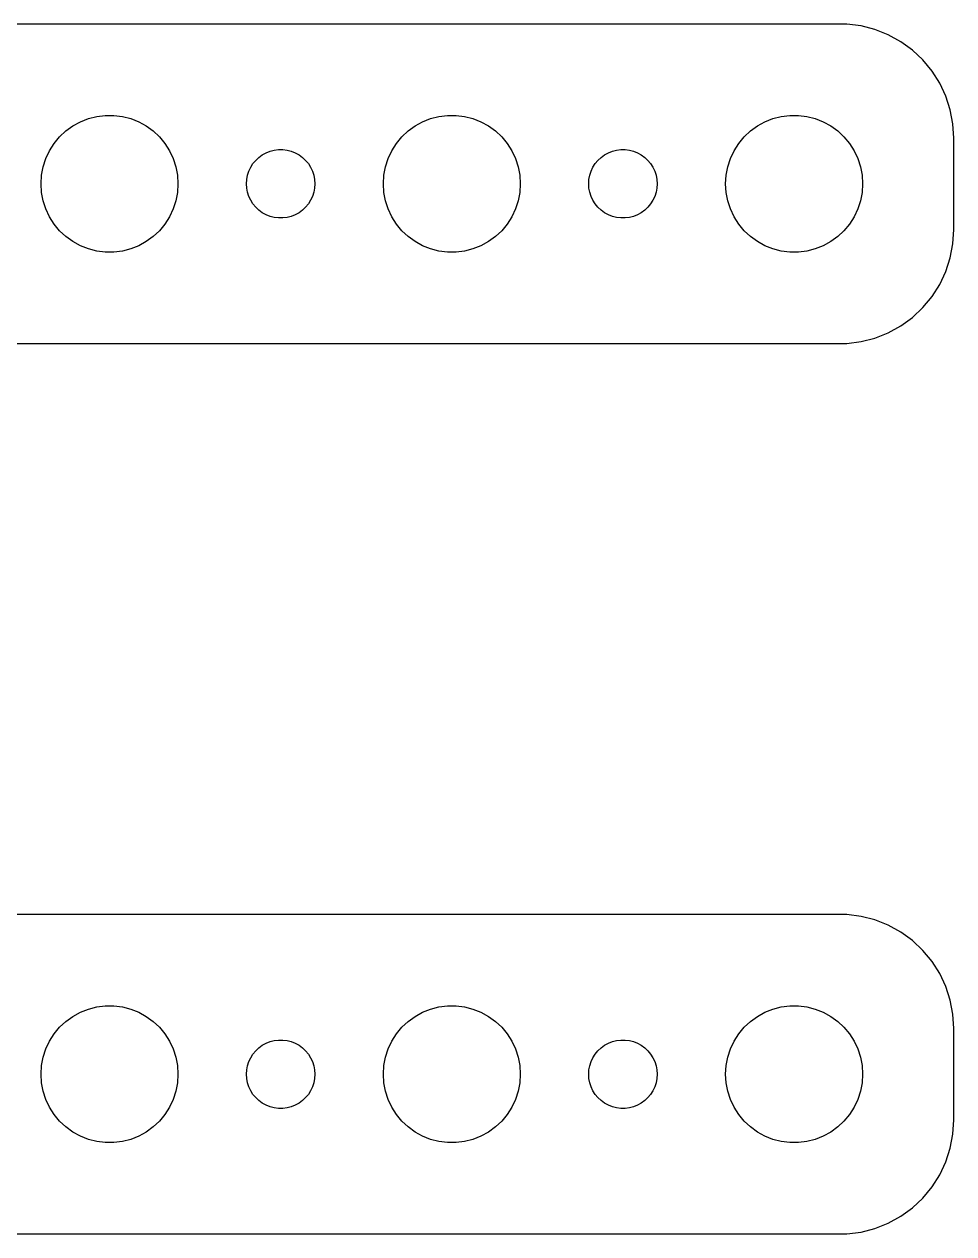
# Model space of a CAD drawing. Header units: metres. Extents: x -37 to 37, y 71 to 139.
# Drawn here: x -3.7 to 37, y 71 to 124 of the extents above; entities that cross this region are included whole.
import ezdxf

# ---------------------------------------------------------------- set-up
doc = ezdxf.new("R2010")
doc.units = ezdxf.units.M

msp = doc.modelspace()

# ---------------------------------------------------------------- linework, layer by layer
for p, q in [((32.3139, 123.99), (-23, 123.99)), ((32.9369, 123.911), (32.3139, 123.99)), ((33.5451, 123.755), (32.9369, 123.911)), ((34.1289, 123.524), (33.5451, 123.755)), ((34.6791, 123.222), (34.1289, 123.524)), ((35.1871, 122.853), (34.6791, 123.222)), ((35.6448, 122.423), (35.1871, 122.853)), ((36.0451, 121.939), (35.6448, 122.423)), ((36.3815, 121.409), (36.0451, 121.939)), ((36.6489, 120.841), (36.3815, 121.409)), ((36.8429, 120.243), (36.6489, 120.841)), ((-1.27733, 119.714), (-0.92705, 119.853)), ((-0.92705, 119.853), (-0.56213, 119.947)), ((-0.56213, 119.947), (-0.18837, 119.994)), ((-0.18837, 119.994), (0.18837, 119.994)), ((0.18837, 119.994), (0.56213, 119.947)), ((0.56213, 119.947), (0.92705, 119.853)), ((0.92705, 119.853), (1.27733, 119.714)), ((13.7227, 119.714), (14.0729, 119.853)), ((14.0729, 119.853), (14.4379, 119.947)), ((14.4379, 119.947), (14.8116, 119.994)), ((14.8116, 119.994), (15.1884, 119.994)), ((15.1884, 119.994), (15.5621, 119.947)), ((15.5621, 119.947), (15.927, 119.853)), ((15.927, 119.853), (16.2773, 119.714)), ((28.7227, 119.714), (29.0729, 119.853)), ((29.0729, 119.853), (29.4379, 119.947)), ((29.4379, 119.947), (29.8116, 119.994)), ((29.8116, 119.994), (30.1884, 119.994)), ((30.1884, 119.994), (30.5621, 119.947)), ((30.5621, 119.947), (30.927, 119.853)), ((30.927, 119.853), (31.2773, 119.714)), ((36.9606, 119.627), (36.8429, 120.243)), ((-2.1869, 119.054), (-1.91226, 119.312)), ((-1.91226, 119.312), (-1.60747, 119.533)), ((-1.60747, 119.533), (-1.27733, 119.714)), ((1.27733, 119.714), (1.60747, 119.533)), ((1.60747, 119.533), (1.91226, 119.312)), ((1.91226, 119.312), (2.1869, 119.054)), ((12.8131, 119.054), (13.0877, 119.312)), ((13.0877, 119.312), (13.3925, 119.533)), ((13.3925, 119.533), (13.7227, 119.714)), ((16.2773, 119.714), (16.6075, 119.533)), ((16.6075, 119.533), (16.9123, 119.312)), ((16.9123, 119.312), (17.1869, 119.054)), ((27.8131, 119.054), (28.0877, 119.312)), ((28.0877, 119.312), (28.3925, 119.533)), ((28.3925, 119.533), (28.7227, 119.714)), ((31.2773, 119.714), (31.6075, 119.533)), ((31.6075, 119.533), (31.9123, 119.312)), ((31.9123, 119.312), (32.1869, 119.054)), ((37, 119), (36.9606, 119.627)), ((-2.62891, 118.445), (-2.42705, 118.763)), ((-2.42705, 118.763), (-2.1869, 119.054)), ((2.1869, 119.054), (2.42705, 118.763)), ((2.42705, 118.763), (2.62891, 118.445)), ((12.3711, 118.445), (12.5729, 118.763)), ((12.5729, 118.763), (12.8131, 119.054)), ((17.1869, 119.054), (17.427, 118.763)), ((17.427, 118.763), (17.6289, 118.445)), ((27.3711, 118.445), (27.5729, 118.763)), ((27.5729, 118.763), (27.8131, 119.054)), ((32.1869, 119.054), (32.427, 118.763)), ((32.427, 118.763), (32.6289, 118.445)), ((37, 115), (37, 119)), ((-2.78932, 118.104), (-2.62891, 118.445)), ((2.62891, 118.445), (2.78932, 118.104)), ((6.40654, 118.027), (6.54385, 118.156)), ((6.54385, 118.156), (6.69626, 118.266)), ((6.69626, 118.266), (6.86133, 118.357)), ((6.86133, 118.357), (7.03647, 118.427)), ((7.03647, 118.427), (7.21892, 118.473)), ((7.21892, 118.473), (7.40581, 118.497)), ((7.40581, 118.497), (7.59418, 118.497)), ((7.59418, 118.497), (7.78107, 118.473)), ((7.78107, 118.473), (7.96352, 118.427)), ((7.96352, 118.427), (8.13866, 118.357)), ((8.13866, 118.357), (8.30373, 118.266)), ((8.30373, 118.266), (8.45613, 118.156)), ((8.45613, 118.156), (8.59344, 118.027)), ((12.2107, 118.104), (12.3711, 118.445)), ((17.6289, 118.445), (17.7893, 118.104)), ((21.4065, 118.027), (21.5439, 118.156)), ((21.5439, 118.156), (21.6963, 118.266)), ((21.6963, 118.266), (21.8613, 118.357)), ((21.8613, 118.357), (22.0365, 118.427)), ((22.0365, 118.427), (22.2189, 118.473)), ((22.2189, 118.473), (22.4058, 118.497)), ((22.4058, 118.497), (22.5942, 118.497)), ((22.5942, 118.497), (22.7811, 118.473)), ((22.7811, 118.473), (22.9635, 118.427)), ((22.9635, 118.427), (23.1387, 118.357)), ((23.1387, 118.357), (23.3037, 118.266)), ((23.3037, 118.266), (23.4561, 118.156)), ((23.4561, 118.156), (23.5934, 118.027)), ((27.2107, 118.104), (27.3711, 118.445)), ((32.6289, 118.445), (32.7893, 118.104)), ((-2.97633, 117.376), (-2.90575, 117.746)), ((-2.90575, 117.746), (-2.78932, 118.104)), ((2.78932, 118.104), (2.90575, 117.746)), ((2.90575, 117.746), (2.97633, 117.376)), ((6.10533, 117.552), (6.18553, 117.723)), ((6.18553, 117.723), (6.28647, 117.882)), ((6.28647, 117.882), (6.40654, 118.027)), ((8.59344, 118.027), (8.71352, 117.882)), ((8.71352, 117.882), (8.81445, 117.723)), ((8.81445, 117.723), (8.89465, 117.552)), ((12.0237, 117.376), (12.0942, 117.746)), ((12.0942, 117.746), (12.2107, 118.104)), ((17.7893, 118.104), (17.9057, 117.746)), ((17.9057, 117.746), (17.9763, 117.376)), ((21.1053, 117.552), (21.1855, 117.723)), ((21.1855, 117.723), (21.2865, 117.882)), ((21.2865, 117.882), (21.4065, 118.027)), ((23.5934, 118.027), (23.7135, 117.882)), ((23.7135, 117.882), (23.8145, 117.723)), ((23.8145, 117.723), (23.8947, 117.552)), ((27.0237, 117.376), (27.0942, 117.746)), ((27.0942, 117.746), (27.2107, 118.104)), ((32.7893, 118.104), (32.9057, 117.746)), ((32.9057, 117.746), (32.9763, 117.376)), ((-3, 117), (-2.97633, 117.376)), ((2.97633, 117.376), (3, 117)), ((6, 117), (6.01183, 117.188)), ((6.01183, 117.188), (6.04712, 117.373)), ((6.04712, 117.373), (6.10533, 117.552)), ((8.89465, 117.552), (8.95287, 117.373)), ((8.95287, 117.373), (8.98816, 117.188)), ((8.98816, 117.188), (9, 117)), ((12, 117), (12.0237, 117.376)), ((17.9763, 117.376), (18, 117)), ((21, 117), (21.0118, 117.188)), ((21.0118, 117.188), (21.0471, 117.373)), ((21.0471, 117.373), (21.1053, 117.552)), ((23.8947, 117.552), (23.9529, 117.373)), ((23.9529, 117.373), (23.9882, 117.188)), ((23.9882, 117.188), (24, 117)), ((27, 117), (27.0237, 117.376)), ((32.9763, 117.376), (33, 117)), ((-2.97633, 116.624), (-3, 117)), ((-2.90575, 116.254), (-2.97633, 116.624)), ((2.97633, 116.624), (2.90575, 116.254)), ((3, 117), (2.97633, 116.624)), ((6.01183, 116.812), (6, 117)), ((6.04712, 116.627), (6.01183, 116.812)), ((6.10533, 116.448), (6.04712, 116.627)), ((8.95287, 116.627), (8.89465, 116.448)), ((8.98816, 116.812), (8.95287, 116.627)), ((9, 117), (8.98816, 116.812)), ((12.0237, 116.624), (12, 117)), ((12.0942, 116.254), (12.0237, 116.624)), ((17.9763, 116.624), (17.9057, 116.254)), ((18, 117), (17.9763, 116.624)), ((21.0118, 116.812), (21, 117)), ((21.0471, 116.627), (21.0118, 116.812)), ((21.1053, 116.448), (21.0471, 116.627)), ((23.9529, 116.627), (23.8947, 116.448)), ((23.9882, 116.812), (23.9529, 116.627)), ((24, 117), (23.9882, 116.812)), ((27.0237, 116.624), (27, 117)), ((27.0942, 116.254), (27.0237, 116.624)), ((32.9763, 116.624), (32.9057, 116.254)), ((33, 117), (32.9763, 116.624)), ((-2.78932, 115.896), (-2.90575, 116.254)), ((2.90575, 116.254), (2.78932, 115.896)), ((6.18553, 116.277), (6.10533, 116.448)), ((6.28647, 116.118), (6.18553, 116.277)), ((6.40654, 115.973), (6.28647, 116.118)), ((8.71352, 116.118), (8.59344, 115.973)), ((8.81445, 116.277), (8.71352, 116.118)), ((8.89465, 116.448), (8.81445, 116.277)), ((12.2107, 115.896), (12.0942, 116.254)), ((17.9057, 116.254), (17.7893, 115.896)), ((21.1855, 116.277), (21.1053, 116.448)), ((21.2865, 116.118), (21.1855, 116.277)), ((21.4065, 115.973), (21.2865, 116.118)), ((23.7135, 116.118), (23.5934, 115.973)), ((23.8145, 116.277), (23.7135, 116.118)), ((23.8947, 116.448), (23.8145, 116.277)), ((27.2107, 115.896), (27.0942, 116.254)), ((32.9057, 116.254), (32.7893, 115.896)), ((-2.62891, 115.555), (-2.78932, 115.896)), ((-2.42705, 115.237), (-2.62891, 115.555)), ((2.62891, 115.555), (2.42705, 115.237)), ((2.78932, 115.896), (2.62891, 115.555)), ((6.54385, 115.844), (6.40654, 115.973)), ((6.69626, 115.734), (6.54385, 115.844)), ((6.86133, 115.643), (6.69626, 115.734)), ((7.03647, 115.573), (6.86133, 115.643)), ((7.21892, 115.527), (7.03647, 115.573)), ((7.40581, 115.503), (7.21892, 115.527)), ((7.59418, 115.503), (7.40581, 115.503)), ((7.78107, 115.527), (7.59418, 115.503)), ((7.96352, 115.573), (7.78107, 115.527)), ((8.13866, 115.643), (7.96352, 115.573)), ((8.30373, 115.734), (8.13866, 115.643)), ((8.45613, 115.844), (8.30373, 115.734)), ((8.59344, 115.973), (8.45613, 115.844)), ((12.3711, 115.555), (12.2107, 115.896)), ((12.5729, 115.237), (12.3711, 115.555)), ((17.6289, 115.555), (17.427, 115.237)), ((17.7893, 115.896), (17.6289, 115.555)), ((21.5439, 115.844), (21.4065, 115.973)), ((21.6963, 115.734), (21.5439, 115.844)), ((21.8613, 115.643), (21.6963, 115.734)), ((22.0365, 115.573), (21.8613, 115.643)), ((22.2189, 115.527), (22.0365, 115.573)), ((22.4058, 115.503), (22.2189, 115.527)), ((22.5942, 115.503), (22.4058, 115.503)), ((22.7811, 115.527), (22.5942, 115.503)), ((22.9635, 115.573), (22.7811, 115.527)), ((23.1387, 115.643), (22.9635, 115.573)), ((23.3037, 115.734), (23.1387, 115.643)), ((23.4561, 115.844), (23.3037, 115.734)), ((23.5934, 115.973), (23.4561, 115.844)), ((27.3711, 115.555), (27.2107, 115.896)), ((27.5729, 115.237), (27.3711, 115.555)), ((32.6289, 115.555), (32.427, 115.237)), ((32.7893, 115.896), (32.6289, 115.555)), ((-2.1869, 114.946), (-2.42705, 115.237)), ((2.42705, 115.237), (2.1869, 114.946)), ((12.8131, 114.946), (12.5729, 115.237)), ((17.427, 115.237), (17.1869, 114.946)), ((27.8131, 114.946), (27.5729, 115.237)), ((32.427, 115.237), (32.1869, 114.946)), ((36.9606, 114.373), (37, 115)), ((-1.91226, 114.688), (-2.1869, 114.946)), ((-1.60747, 114.467), (-1.91226, 114.688)), ((-1.27733, 114.286), (-1.60747, 114.467)), ((1.60747, 114.467), (1.27733, 114.286)), ((1.91226, 114.688), (1.60747, 114.467)), ((2.1869, 114.946), (1.91226, 114.688)), ((13.0877, 114.688), (12.8131, 114.946)), ((13.3925, 114.467), (13.0877, 114.688)), ((13.7227, 114.286), (13.3925, 114.467)), ((16.6075, 114.467), (16.2773, 114.286)), ((16.9123, 114.688), (16.6075, 114.467)), ((17.1869, 114.946), (16.9123, 114.688)), ((28.0877, 114.688), (27.8131, 114.946)), ((28.3925, 114.467), (28.0877, 114.688)), ((28.7227, 114.286), (28.3925, 114.467)), ((31.6075, 114.467), (31.2773, 114.286)), ((31.9123, 114.688), (31.6075, 114.467)), ((32.1869, 114.946), (31.9123, 114.688)), ((-0.92705, 114.147), (-1.27733, 114.286)), ((-0.56213, 114.053), (-0.92705, 114.147)), ((-0.18837, 114.006), (-0.56213, 114.053)), ((0.18837, 114.006), (-0.18837, 114.006)), ((0.56213, 114.053), (0.18837, 114.006)), ((0.92705, 114.147), (0.56213, 114.053)), ((1.27733, 114.286), (0.92705, 114.147)), ((14.0729, 114.147), (13.7227, 114.286)), ((14.4379, 114.053), (14.0729, 114.147)), ((14.8116, 114.006), (14.4379, 114.053)), ((15.1884, 114.006), (14.8116, 114.006)), ((15.5621, 114.053), (15.1884, 114.006)), ((15.927, 114.147), (15.5621, 114.053)), ((16.2773, 114.286), (15.927, 114.147)), ((29.0729, 114.147), (28.7227, 114.286)), ((29.4379, 114.053), (29.0729, 114.147)), ((29.8116, 114.006), (29.4379, 114.053)), ((30.1884, 114.006), (29.8116, 114.006)), ((30.5621, 114.053), (30.1884, 114.006)), ((30.927, 114.147), (30.5621, 114.053)), ((31.2773, 114.286), (30.927, 114.147)), ((36.8429, 113.757), (36.9606, 114.373)), ((36.6489, 113.159), (36.8429, 113.757)), ((36.3815, 112.591), (36.6489, 113.159)), ((36.0451, 112.061), (36.3815, 112.591)), ((35.6448, 111.577), (36.0451, 112.061)), ((35.1871, 111.147), (35.6448, 111.577)), ((34.1289, 110.476), (34.6791, 110.778)), ((34.6791, 110.778), (35.1871, 111.147)), ((32.9369, 110.089), (33.5451, 110.245)), ((33.5451, 110.245), (34.1289, 110.476)), ((-32.3139, 110.01), (32.3139, 110.01)), ((32.3139, 110.01), (32.9369, 110.089)), ((32.3139, 84.9901), (-23, 84.9901)), ((32.9369, 84.9114), (32.3139, 84.9901)), ((33.5451, 84.7553), (32.9369, 84.9114)), ((34.1289, 84.5241), (33.5451, 84.7553)), ((34.6791, 84.2216), (34.1289, 84.5241)), ((35.1871, 83.8526), (34.6791, 84.2216)), ((35.6448, 83.4227), (35.1871, 83.8526)), ((36.0451, 82.9389), (35.6448, 83.4227)), ((36.3815, 82.4088), (36.0451, 82.9389)), ((36.6489, 81.8406), (36.3815, 82.4088)), ((36.8429, 81.2434), (36.6489, 81.8406)), ((36.9606, 80.6267), (36.8429, 81.2434)), ((-1.91226, 80.3115), (-1.60747, 80.533)), ((-1.60747, 80.533), (-1.27733, 80.7145)), ((-1.27733, 80.7145), (-0.92705, 80.8532)), ((-0.92705, 80.8532), (-0.56213, 80.9469)), ((-0.56213, 80.9469), (-0.18837, 80.9941)), ((-0.18837, 80.9941), (0.18837, 80.9941)), ((0.18837, 80.9941), (0.56213, 80.9469)), ((0.56213, 80.9469), (0.92705, 80.8532)), ((0.92705, 80.8532), (1.27733, 80.7145)), ((1.27733, 80.7145), (1.60747, 80.533)), ((1.60747, 80.533), (1.91226, 80.3115)), ((13.0877, 80.3115), (13.3925, 80.533)), ((13.3925, 80.533), (13.7227, 80.7145)), ((13.7227, 80.7145), (14.0729, 80.8532)), ((14.0729, 80.8532), (14.4379, 80.9469)), ((14.4379, 80.9469), (14.8116, 80.9941)), ((14.8116, 80.9941), (15.1884, 80.9941)), ((15.1884, 80.9941), (15.5621, 80.9469)), ((15.5621, 80.9469), (15.927, 80.8532)), ((15.927, 80.8532), (16.2773, 80.7145)), ((16.2773, 80.7145), (16.6075, 80.533)), ((16.6075, 80.533), (16.9123, 80.3115)), ((28.0877, 80.3115), (28.3925, 80.533)), ((28.3925, 80.533), (28.7227, 80.7145)), ((28.7227, 80.7145), (29.0729, 80.8532)), ((29.0729, 80.8532), (29.4379, 80.9469)), ((29.4379, 80.9469), (29.8116, 80.9941)), ((29.8116, 80.9941), (30.1884, 80.9941)), ((30.1884, 80.9941), (30.5621, 80.9469)), ((30.5621, 80.9469), (30.927, 80.8532)), ((30.927, 80.8532), (31.2773, 80.7145)), ((31.2773, 80.7145), (31.6075, 80.533)), ((31.6075, 80.533), (31.9123, 80.3115)), ((37, 80), (36.9606, 80.6267)), ((-2.42705, 79.7634), (-2.1869, 80.0536)), ((-2.1869, 80.0536), (-1.91226, 80.3115)), ((1.91226, 80.3115), (2.1869, 80.0536)), ((2.1869, 80.0536), (2.42705, 79.7634)), ((12.5729, 79.7634), (12.8131, 80.0536)), ((12.8131, 80.0536), (13.0877, 80.3115)), ((16.9123, 80.3115), (17.1869, 80.0536)), ((17.1869, 80.0536), (17.427, 79.7634)), ((27.5729, 79.7634), (27.8131, 80.0536)), ((27.8131, 80.0536), (28.0877, 80.3115)), ((31.9123, 80.3115), (32.1869, 80.0536)), ((32.1869, 80.0536), (32.427, 79.7634)), ((37, 76), (37, 80)), ((-2.62891, 79.4453), (-2.42705, 79.7634)), ((2.42705, 79.7634), (2.62891, 79.4453)), ((7.03647, 79.4266), (7.21892, 79.4734)), ((7.21892, 79.4734), (7.40581, 79.497)), ((7.40581, 79.497), (7.59418, 79.497)), ((7.59418, 79.497), (7.78107, 79.4734)), ((7.78107, 79.4734), (7.96352, 79.4266)), ((12.3711, 79.4453), (12.5729, 79.7634)), ((17.427, 79.7634), (17.6289, 79.4453)), ((22.0365, 79.4266), (22.2189, 79.4734)), ((22.2189, 79.4734), (22.4058, 79.497)), ((22.4058, 79.497), (22.5942, 79.497)), ((22.5942, 79.497), (22.7811, 79.4734)), ((22.7811, 79.4734), (22.9635, 79.4266)), ((27.3711, 79.4453), (27.5729, 79.7634)), ((32.427, 79.7634), (32.6289, 79.4453)), ((-2.90575, 78.7461), (-2.78932, 79.1044)), ((-2.78932, 79.1044), (-2.62891, 79.4453)), ((2.62891, 79.4453), (2.78932, 79.1044)), ((2.78932, 79.1044), (2.90575, 78.7461)), ((6.28647, 78.8817), (6.40654, 79.0268)), ((6.40654, 79.0268), (6.54385, 79.1558)), ((6.54385, 79.1558), (6.69626, 79.2665)), ((6.69626, 79.2665), (6.86133, 79.3572)), ((6.86133, 79.3572), (7.03647, 79.4266)), ((7.96352, 79.4266), (8.13866, 79.3572)), ((8.13866, 79.3572), (8.30373, 79.2665)), ((8.30373, 79.2665), (8.45613, 79.1558)), ((8.45613, 79.1558), (8.59344, 79.0268)), ((8.59344, 79.0268), (8.71352, 78.8817)), ((12.0942, 78.7461), (12.2107, 79.1044)), ((12.2107, 79.1044), (12.3711, 79.4453)), ((17.6289, 79.4453), (17.7893, 79.1044)), ((17.7893, 79.1044), (17.9057, 78.7461)), ((21.2865, 78.8817), (21.4065, 79.0268)), ((21.4065, 79.0268), (21.5439, 79.1558)), ((21.5439, 79.1558), (21.6963, 79.2665)), ((21.6963, 79.2665), (21.8613, 79.3572)), ((21.8613, 79.3572), (22.0365, 79.4266)), ((22.9635, 79.4266), (23.1387, 79.3572)), ((23.1387, 79.3572), (23.3037, 79.2665)), ((23.3037, 79.2665), (23.4561, 79.1558)), ((23.4561, 79.1558), (23.5934, 79.0268)), ((23.5934, 79.0268), (23.7135, 78.8817)), ((27.0942, 78.7461), (27.2107, 79.1044)), ((27.2107, 79.1044), (27.3711, 79.4453)), ((32.6289, 79.4453), (32.7893, 79.1044)), ((32.7893, 79.1044), (32.9057, 78.7461)), ((-2.97633, 78.376), (-2.90575, 78.7461)), ((2.90575, 78.7461), (2.97633, 78.376)), ((6.04712, 78.373), (6.10533, 78.5522)), ((6.10533, 78.5522), (6.18553, 78.7226)), ((6.18553, 78.7226), (6.28647, 78.8817)), ((8.71352, 78.8817), (8.81445, 78.7226)), ((8.81445, 78.7226), (8.89465, 78.5522)), ((8.89465, 78.5522), (8.95287, 78.373)), ((12.0237, 78.376), (12.0942, 78.7461)), ((17.9057, 78.7461), (17.9763, 78.376)), ((21.0471, 78.373), (21.1053, 78.5522)), ((21.1053, 78.5522), (21.1855, 78.7226)), ((21.1855, 78.7226), (21.2865, 78.8817)), ((23.7135, 78.8817), (23.8145, 78.7226)), ((23.8145, 78.7226), (23.8947, 78.5522)), ((23.8947, 78.5522), (23.9529, 78.373)), ((27.0237, 78.376), (27.0942, 78.7461)), ((32.9057, 78.7461), (32.9763, 78.376)), ((-3, 78), (-2.97633, 78.376)), ((-2.97633, 77.624), (-3, 78)), ((2.97633, 78.376), (3, 78)), ((3, 78), (2.97633, 77.624)), ((6, 78), (6.01183, 78.188)), ((6.01183, 77.812), (6, 78)), ((6.01183, 78.188), (6.04712, 78.373)), ((8.95287, 78.373), (8.98816, 78.188)), ((8.98816, 78.188), (9, 78)), ((9, 78), (8.98816, 77.812)), ((12, 78), (12.0237, 78.376)), ((12.0237, 77.624), (12, 78)), ((17.9763, 78.376), (18, 78)), ((18, 78), (17.9763, 77.624)), ((21, 78), (21.0118, 78.188)), ((21.0118, 77.812), (21, 78)), ((21.0118, 78.188), (21.0471, 78.373)), ((23.9529, 78.373), (23.9882, 78.188)), ((23.9882, 78.188), (24, 78)), ((24, 78), (23.9882, 77.812)), ((27, 78), (27.0237, 78.376)), ((27.0237, 77.624), (27, 78)), ((32.9763, 78.376), (33, 78)), ((33, 78), (32.9763, 77.624)), ((-2.90575, 77.2539), (-2.97633, 77.624)), ((2.97633, 77.624), (2.90575, 77.2539)), ((6.04712, 77.627), (6.01183, 77.812)), ((6.10533, 77.4478), (6.04712, 77.627)), ((6.18553, 77.2774), (6.10533, 77.4478)), ((8.89465, 77.4478), (8.81445, 77.2774)), ((8.95287, 77.627), (8.89465, 77.4478)), ((8.98816, 77.812), (8.95287, 77.627)), ((12.0942, 77.2539), (12.0237, 77.624)), ((17.9763, 77.624), (17.9057, 77.2539)), ((21.0471, 77.627), (21.0118, 77.812)), ((21.1053, 77.4478), (21.0471, 77.627)), ((21.1855, 77.2774), (21.1053, 77.4478)), ((23.8947, 77.4478), (23.8145, 77.2774)), ((23.9529, 77.627), (23.8947, 77.4478)), ((23.9882, 77.812), (23.9529, 77.627)), ((27.0942, 77.2539), (27.0237, 77.624)), ((32.9763, 77.624), (32.9057, 77.2539)), ((-2.78932, 76.8956), (-2.90575, 77.2539)), ((-2.62891, 76.5547), (-2.78932, 76.8956)), ((2.78932, 76.8956), (2.62891, 76.5547)), ((2.90575, 77.2539), (2.78932, 76.8956)), ((6.28647, 77.1183), (6.18553, 77.2774)), ((6.40654, 76.9732), (6.28647, 77.1183)), ((6.54385, 76.8442), (6.40654, 76.9732)), ((6.69626, 76.7335), (6.54385, 76.8442)), ((8.45613, 76.8442), (8.30373, 76.7335)), ((8.59344, 76.9732), (8.45613, 76.8442)), ((8.71352, 77.1183), (8.59344, 76.9732)), ((8.81445, 77.2774), (8.71352, 77.1183)), ((12.2107, 76.8956), (12.0942, 77.2539)), ((12.3711, 76.5547), (12.2107, 76.8956)), ((17.7893, 76.8956), (17.6289, 76.5547)), ((17.9057, 77.2539), (17.7893, 76.8956)), ((21.2865, 77.1183), (21.1855, 77.2774)), ((21.4065, 76.9732), (21.2865, 77.1183)), ((21.5439, 76.8442), (21.4065, 76.9732)), ((21.6963, 76.7335), (21.5439, 76.8442)), ((23.4561, 76.8442), (23.3037, 76.7335)), ((23.5934, 76.9732), (23.4561, 76.8442)), ((23.7135, 77.1183), (23.5934, 76.9732)), ((23.8145, 77.2774), (23.7135, 77.1183)), ((27.2107, 76.8956), (27.0942, 77.2539)), ((27.3711, 76.5547), (27.2107, 76.8956)), ((32.7893, 76.8956), (32.6289, 76.5547)), ((32.9057, 77.2539), (32.7893, 76.8956)), ((-2.42705, 76.2366), (-2.62891, 76.5547)), ((2.62891, 76.5547), (2.42705, 76.2366)), ((6.86133, 76.6428), (6.69626, 76.7335)), ((7.03647, 76.5734), (6.86133, 76.6428)), ((7.21892, 76.5266), (7.03647, 76.5734)), ((7.40581, 76.503), (7.21892, 76.5266)), ((7.59418, 76.503), (7.40581, 76.503)), ((7.78107, 76.5266), (7.59418, 76.503)), ((7.96352, 76.5734), (7.78107, 76.5266)), ((8.13866, 76.6428), (7.96352, 76.5734)), ((8.30373, 76.7335), (8.13866, 76.6428)), ((12.5729, 76.2366), (12.3711, 76.5547)), ((17.6289, 76.5547), (17.427, 76.2366)), ((21.8613, 76.6428), (21.6963, 76.7335)), ((22.0365, 76.5734), (21.8613, 76.6428)), ((22.2189, 76.5266), (22.0365, 76.5734)), ((22.4058, 76.503), (22.2189, 76.5266)), ((22.5942, 76.503), (22.4058, 76.503)), ((22.7811, 76.5266), (22.5942, 76.503)), ((22.9635, 76.5734), (22.7811, 76.5266)), ((23.1387, 76.6428), (22.9635, 76.5734)), ((23.3037, 76.7335), (23.1387, 76.6428)), ((27.5729, 76.2366), (27.3711, 76.5547)), ((32.6289, 76.5547), (32.427, 76.2366)), ((-2.1869, 75.9464), (-2.42705, 76.2366)), ((-1.91226, 75.6885), (-2.1869, 75.9464)), ((2.1869, 75.9464), (1.91226, 75.6885)), ((2.42705, 76.2366), (2.1869, 75.9464)), ((12.8131, 75.9464), (12.5729, 76.2366)), ((13.0877, 75.6885), (12.8131, 75.9464)), ((17.1869, 75.9464), (16.9123, 75.6885)), ((17.427, 76.2366), (17.1869, 75.9464)), ((27.8131, 75.9464), (27.5729, 76.2366)), ((28.0877, 75.6885), (27.8131, 75.9464)), ((32.1869, 75.9464), (31.9123, 75.6885)), ((32.427, 76.2366), (32.1869, 75.9464)), ((36.9606, 75.3733), (37, 76)), ((-1.60747, 75.467), (-1.91226, 75.6885)), ((-1.27733, 75.2855), (-1.60747, 75.467)), ((-0.92705, 75.1468), (-1.27733, 75.2855)), ((1.27733, 75.2855), (0.92705, 75.1468)), ((1.60747, 75.467), (1.27733, 75.2855)), ((1.91226, 75.6885), (1.60747, 75.467)), ((13.3925, 75.467), (13.0877, 75.6885)), ((13.7227, 75.2855), (13.3925, 75.467)), ((14.0729, 75.1468), (13.7227, 75.2855)), ((16.2773, 75.2855), (15.927, 75.1468)), ((16.6075, 75.467), (16.2773, 75.2855)), ((16.9123, 75.6885), (16.6075, 75.467)), ((28.3925, 75.467), (28.0877, 75.6885)), ((28.7227, 75.2855), (28.3925, 75.467)), ((29.0729, 75.1468), (28.7227, 75.2855)), ((31.2773, 75.2855), (30.927, 75.1468)), ((31.6075, 75.467), (31.2773, 75.2855)), ((31.9123, 75.6885), (31.6075, 75.467)), ((36.8429, 74.7566), (36.9606, 75.3733)), ((-0.56213, 75.0531), (-0.92705, 75.1468)), ((-0.18837, 75.0059), (-0.56213, 75.0531)), ((0.18837, 75.0059), (-0.18837, 75.0059)), ((0.56213, 75.0531), (0.18837, 75.0059)), ((0.92705, 75.1468), (0.56213, 75.0531)), ((14.4379, 75.0531), (14.0729, 75.1468)), ((14.8116, 75.0059), (14.4379, 75.0531)), ((15.1884, 75.0059), (14.8116, 75.0059)), ((15.5621, 75.0531), (15.1884, 75.0059)), ((15.927, 75.1468), (15.5621, 75.0531)), ((29.4379, 75.0531), (29.0729, 75.1468)), ((29.8116, 75.0059), (29.4379, 75.0531)), ((30.1884, 75.0059), (29.8116, 75.0059)), ((30.5621, 75.0531), (30.1884, 75.0059)), ((30.927, 75.1468), (30.5621, 75.0531)), ((36.6489, 74.1594), (36.8429, 74.7566)), ((36.3815, 73.5912), (36.6489, 74.1594)), ((36.0451, 73.0611), (36.3815, 73.5912)), ((35.6448, 72.5773), (36.0451, 73.0611)), ((34.6791, 71.7784), (35.1871, 72.1474)), ((35.1871, 72.1474), (35.6448, 72.5773)), ((34.1289, 71.4759), (34.6791, 71.7784)), ((-32.3139, 71.0099), (32.3139, 71.0099)), ((32.3139, 71.0099), (32.9369, 71.0886)), ((32.9369, 71.0886), (33.5451, 71.2447)), ((33.5451, 71.2447), (34.1289, 71.4759))]:
    msp.add_line(p, q)

doc.saveas('drawing.dxf')
